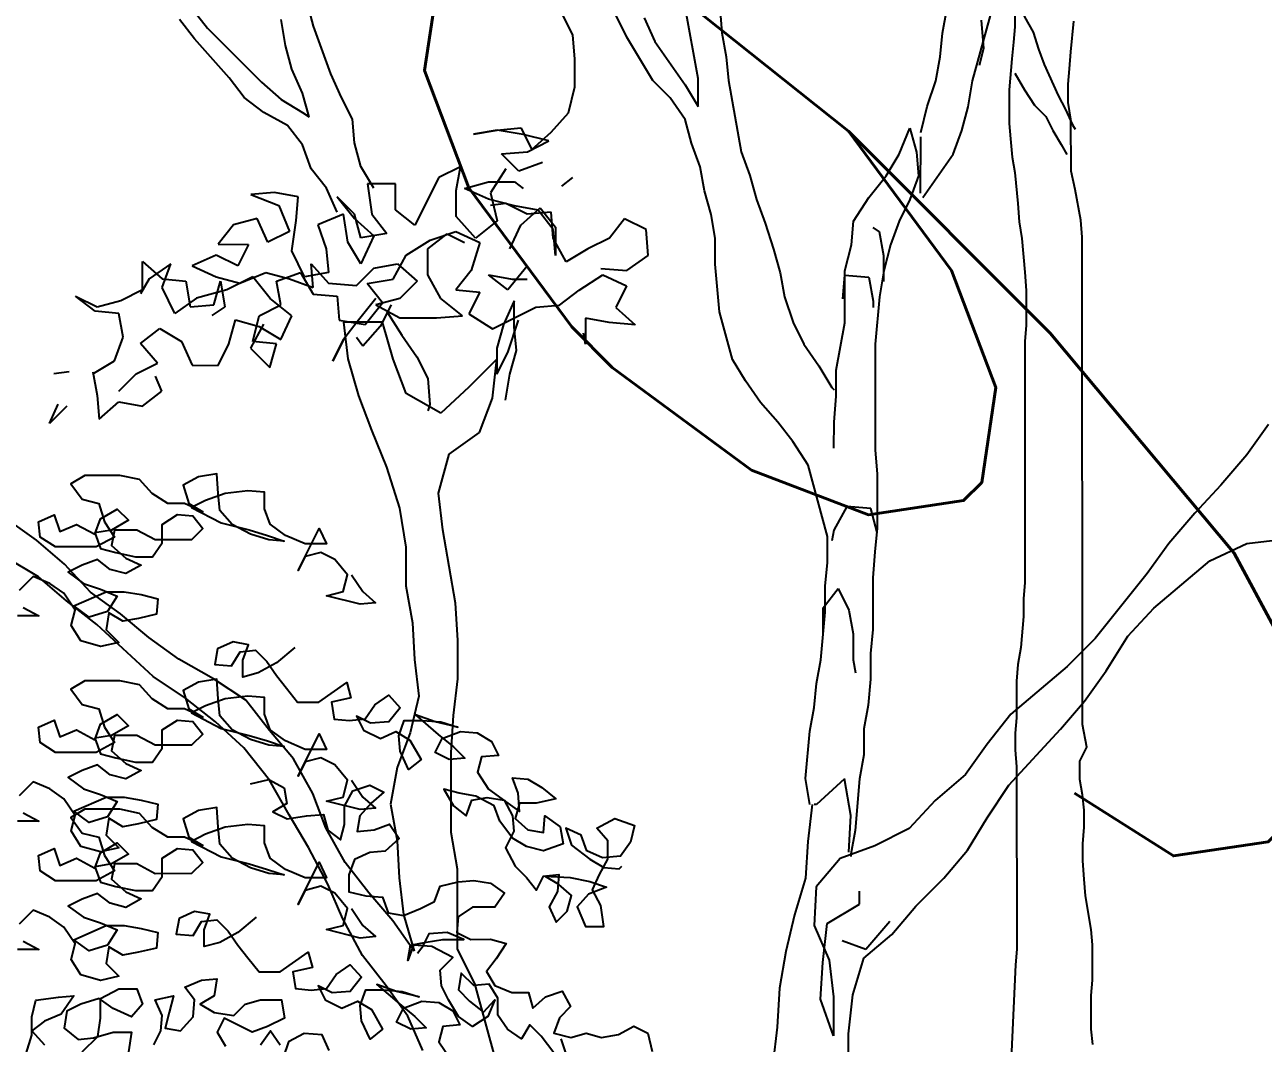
# Model space of a CAD drawing. Header units: millimetres. Extents: x 684983 to 685377, y 990360 to 990509.
# Drawn here: x 685068.897 to 685069.724, y 990429.12 to 990429.8 of the extents above; entities that cross this region are included whole.
import ezdxf

# ---------------------------------------------------------------- set-up
doc = ezdxf.new("R2010")
doc.units = ezdxf.units.MM
doc.layers.add('GRID LEVELS', color=7, linetype='Continuous', lineweight=13)
doc.layers.add('MAHAGONY', color=7, linetype='Continuous')
doc.layers.add('TEAK', color=7, linetype='Continuous')
doc.styles.get("Standard").update_dxf_attribs({"font": 'RomanS'})

# ---------------------------------------------------------------- blocks, each defined once
blk = doc.blocks.new('TREE30')
at = {"color": 105, "flags": 128}
for points in [[(0.18953, 3.04496), (0.19755, 3.03296), (0.20656, 3.02496), (0.19555, 3.02395), (0.17153, 3.02993), (0.18353, 3.03294), (0.18653, 3.04496), (0.17751, 3.05596), (0.16749, 3.06095), (0.15649, 3.05794), (0.15149, 3.04793), (0.16648, 3.07797), (0.17149, 3.06696), (0.15648, 3.06695), (0.14246, 3.07294), (0.13145, 3.08094), (0.12743, 3.09194), (0.12742, 3.10395), (0.11541, 3.10494), (0.0994, 3.10293), (0.08539, 3.09791), (0.07539, 3.0929), (0.09642, 3.08191), (0.11644, 3.07692), (0.12945, 3.07293), (0.14147, 3.06894), (0.13045, 3.06993), (0.11744, 3.07392), (0.10442, 3.08091), (0.09541, 3.09091), (0.09439, 3.10292), (0.09338, 3.11693), (0.08037, 3.11492), (0.06937, 3.1089), (0.07338, 3.0959), (0.0834, 3.0899), (0.07038, 3.09589), (0.05837, 3.09588), (0.04735, 3.10288), (0.03834, 3.11288), (0.02432, 3.11587), (-0.0007, 3.11585), (-0.0107, 3.10983), (-0.00268, 3.09883), (0.00933, 3.09584), (0.01334, 3.08283), (0.02036, 3.07183), (0.00736, 3.06481), (-0.02167, 3.06478), (-0.03269, 3.07178), (-0.0337, 3.08279), (-0.02269, 3.0878), (-0.01868, 3.07579), (-0.00667, 3.08081), (0.00635, 3.07382), (0.01034, 3.08483), (0.02234, 3.09185), (0.03036, 3.08385), (0.01835, 3.07683), (0.00635, 3.07482), (0.01036, 3.06381), (0.02137, 3.06082), (0.03539, 3.05783), (0.0474, 3.05784), (0.05439, 3.06785), (0.05438, 3.08087), (0.06538, 3.08788), (0.07639, 3.08689), (0.08341, 3.07789), (0.07541, 3.06988), (0.04939, 3.06985), (0.03637, 3.07685), (0.02036, 3.07683), (0.01836, 3.06582), (0.02838, 3.05682), (0.03939, 3.05183), (0.02839, 3.04581), (0.01738, 3.0488), (0.00836, 3.0558), (-0.00264, 3.05179), (-0.01265, 3.04678), (-0.00163, 3.03878), (0.01039, 3.03479), (0.0224, 3.02979), (0.0154, 3.01878), (0.0024, 3.01476), (-0.00862, 3.02276), (0.01439, 3.03279), (0.0274, 3.0328), (0.03941, 3.03081), (0.05143, 3.02782), (0.05044, 3.01681), (0.03743, 3.01379), (0.02642, 3.01178), (0.01641, 3.01778), (0.01442, 3.00577), (0.02343, 2.99677), (0.01042, 2.99375), (-0.00359, 2.99774), (-0.01061, 3.00875), (-0.00762, 3.01976), (-0.01563, 3.03176), (-0.02565, 3.03876), (-0.03766, 3.04375), (-0.04766, 3.03373)], [(-0.04465, 3.02173), (-0.03363, 3.01573), (-0.04865, 3.01572)]]:
    blk.add_lwpolyline(points, dxfattribs=at)
at = {"color": 3, "flags": 128}
for points in [[(0.14899, 2.99311), (0.13599, 2.98209), (0.12298, 2.97507), (0.11198, 2.97206), (0.11197, 2.98407), (0.11596, 2.99508), (0.10495, 2.99708), (0.09394, 2.99206), (0.09195, 2.98105), (0.10396, 2.98006), (0.10996, 2.99007), (0.12097, 2.99109), (0.12898, 2.98309), (0.136, 2.97308), (0.14301, 2.96408), (0.15103, 2.95408), (0.16604, 2.9541), (0.18604, 2.96813), (0.18906, 2.95712), (0.17505, 2.9541), (0.17706, 2.9421), (0.18807, 2.9411), (0.19908, 2.94212), (0.20607, 2.95213), (0.21608, 2.95915), (0.22409, 2.95015), (0.21609, 2.94013), (0.20308, 2.93912), (0.19307, 2.94411), (0.19808, 2.93411), (0.2101, 2.92811), (0.2211, 2.93313), (0.23112, 2.92713), (0.23914, 2.91313), (0.23014, 2.90611), (0.22412, 2.91912), (0.22311, 2.93013), (0.2271, 2.94114), (0.24011, 2.94115), (0.25313, 2.94016), (0.26514, 2.93617), (0.24912, 2.94016), (0.23511, 2.94515), (0.25113, 2.93115), (0.26215, 2.92216), (0.27016, 2.91416), (0.25915, 2.91315), (0.24914, 2.91814), (0.25414, 2.92815), (0.26714, 2.93317), (0.27915, 2.93218), (0.28917, 2.92618), (0.29418, 2.91618), (0.28217, 2.91517), (0.27918, 2.90416), (0.2872, 2.89215), (0.29922, 2.88316), (0.30923, 2.87616), (0.30822, 2.88917), (0.3042, 2.90018), (0.31522, 2.89919), (0.32523, 2.89319), (0.33525, 2.88519), (0.32124, 2.88218), (0.30923, 2.88217), (0.30623, 2.87115), (0.31525, 2.86315), (0.32626, 2.86116), (0.32725, 2.87317), (0.33827, 2.86518), (0.34028, 2.85317), (0.32627, 2.84815), (0.31426, 2.85114), (0.30424, 2.85714), (0.29523, 2.86914), (0.29121, 2.88015), (0.27819, 2.88714), (0.26618, 2.88913), (0.25517, 2.89212), (0.26219, 2.88012), (0.2712, 2.87312), (0.2752, 2.88414), (0.2862, 2.88615), (0.29821, 2.88416), (0.30423, 2.87315), (0.30524, 2.86214), (0.29925, 2.85013), (0.30626, 2.83712), (0.31428, 2.82913), (0.32129, 2.82012), (0.32629, 2.83014), (0.3373, 2.83115), (0.33631, 2.81914), (0.33031, 2.80812), (0.33533, 2.79712), (0.34333, 2.80513), (0.34632, 2.81614), (0.3373, 2.82414), (0.32729, 2.83014), (0.3453, 2.82915), (0.35932, 2.82616), (0.37133, 2.82217), (0.35833, 2.81716), (0.35033, 2.80814), (0.35635, 2.79413), (0.36936, 2.79415), (0.36734, 2.80916), (0.36133, 2.82016), (0.36632, 2.83117), (0.37232, 2.84219), (0.3723, 2.8552), (0.36429, 2.8642), (0.37729, 2.87122), (0.39131, 2.86623), (0.38832, 2.85421), (0.38132, 2.8442), (0.36831, 2.84319), (0.3573, 2.84818), (0.35328, 2.85919), (0.34227, 2.86418), (0.34628, 2.85217), (0.3593, 2.84218), (0.36932, 2.83618), (0.38033, 2.83519), (0.38233, 2.83719)], [(0.18953, 2.89847), (0.19755, 2.88646), (0.20656, 2.87847), (0.19555, 2.87746), (0.17153, 2.88344), (0.18353, 2.88645), (0.18653, 2.89846), (0.17751, 2.90947), (0.16749, 2.91446), (0.15649, 2.91145), (0.15149, 2.90144), (0.16648, 2.93147), (0.17149, 2.92047), (0.15648, 2.92046), (0.14246, 2.92645), (0.13145, 2.93444), (0.12743, 2.94545), (0.12742, 2.95746), (0.11541, 2.95845), (0.0994, 2.95643), (0.08539, 2.95142), (0.07539, 2.9464), (0.09642, 2.93541), (0.11644, 2.93043), (0.12945, 2.92644), (0.14147, 2.92244), (0.13045, 2.92343), (0.11744, 2.92743), (0.10442, 2.93442), (0.09541, 2.94442), (0.09439, 2.95643), (0.09338, 2.97044), (0.08037, 2.96843), (0.06937, 2.96241), (0.07338, 2.9494), (0.0834, 2.94341), (0.07038, 2.9494), (0.05837, 2.94939), (0.04735, 2.95639), (0.03834, 2.96639), (0.02432, 2.96938), (-0.0007, 2.96935), (-0.0107, 2.96334), (-0.00268, 2.95234), (0.00933, 2.94935), (0.01334, 2.93634), (0.02036, 2.92534), (0.00736, 2.91832), (-0.02167, 2.91829), (-0.03269, 2.92529), (-0.0337, 2.9363), (-0.02269, 2.94131), (-0.01868, 2.9293), (-0.00667, 2.93432), (0.00635, 2.92732), (0.01034, 2.93834), (0.02234, 2.94535), (0.03036, 2.93735), (0.01835, 2.93034), (0.00635, 2.92833), (0.01036, 2.91732), (0.02137, 2.91433), (0.03539, 2.91134), (0.0474, 2.91135), (0.05439, 2.92136), (0.05438, 2.93437), (0.06538, 2.94139), (0.07639, 2.9404), (0.08341, 2.9314), (0.07541, 2.92338), (0.04939, 2.92336), (0.03637, 2.93035), (0.02036, 2.93034), (0.01836, 2.91933), (0.02838, 2.91033), (0.03939, 2.90534), (0.02839, 2.89932), (0.01738, 2.90231), (0.00836, 2.90931), (-0.00264, 2.9053), (-0.01265, 2.90028), (-0.00163, 2.89229), (0.01039, 2.8883), (0.0224, 2.8833), (0.0154, 2.87229), (0.0024, 2.86827), (-0.00862, 2.87627), (0.01439, 2.8863), (0.0274, 2.88631), (0.03941, 2.88432), (0.05143, 2.88133), (0.05044, 2.87032), (0.03743, 2.8673), (0.02642, 2.86529), (0.01641, 2.87129), (0.01442, 2.85927), (0.02343, 2.85027), (0.01042, 2.84726), (-0.00359, 2.85125), (-0.01061, 2.86225), (-0.00762, 2.87327), (-0.01563, 2.88527), (-0.02565, 2.89227), (-0.03766, 2.89726), (-0.04766, 2.88724)], [(-0.04465, 2.87523), (-0.03363, 2.86924), (-0.04865, 2.86922)], [(0.11739, 2.89592), (0.13039, 2.89893), (0.14141, 2.89294), (0.14342, 2.88193), (0.13342, 2.87592), (0.14343, 2.87092), (0.15744, 2.87294), (0.16945, 2.87395), (0.17246, 2.86294), (0.18148, 2.85594), (0.18447, 2.86696), (0.18446, 2.87997), (0.19045, 2.89098), (0.20246, 2.895), (0.21247, 2.89), (0.20347, 2.88199), (0.19547, 2.87297), (0.19348, 2.86196), (0.20549, 2.86297), (0.2165, 2.86699), (0.22351, 2.85698), (0.21351, 2.84797), (0.2025, 2.84696), (0.1915, 2.84194), (0.1875, 2.83093), (0.18752, 2.81892), (0.19953, 2.81593), (0.21154, 2.81494), (0.21555, 2.80393), (0.22656, 2.80194), (0.23857, 2.80696), (0.24857, 2.81197), (0.25257, 2.82298), (0.26557, 2.826), (0.27658, 2.82701), (0.2886, 2.82502), (0.29861, 2.81802), (0.29161, 2.808), (0.2756, 2.80799), (0.2656, 2.80097), (0.26461, 2.78996), (0.27462, 2.78497), (0.28863, 2.78498), (0.29964, 2.78199), (0.29265, 2.77097), (0.28565, 2.76196), (0.29166, 2.75196), (0.30368, 2.74696), (0.31569, 2.74697), (0.3187, 2.73597), (0.3277, 2.74398), (0.33971, 2.748), (0.34572, 2.73699), (0.33772, 2.72898), (0.33373, 2.71797), (0.34574, 2.71498), (0.35675, 2.71799), (0.36776, 2.715), (0.37977, 2.71701), (0.39078, 2.72302), (0.40079, 2.71803), (0.4038, 2.70502)], [(0.17361, 2.70581), (0.16859, 2.71681), (0.15558, 2.7178), (0.14458, 2.71179), (0.14058, 2.70078)], [(-0.04257, 2.70361), (-0.03858, 2.71663), (-0.03859, 2.72964), (-0.0356, 2.74165), (-0.01959, 2.74367), (-0.00858, 2.74468), (-0.01758, 2.73166), (-0.02958, 2.72664), (-0.03859, 2.71963), (-0.02957, 2.70963)], [(-0.00254, 2.70465), (0.00846, 2.71567), (0.01045, 2.72868), (0.01043, 2.74269), (0.02344, 2.74971), (0.03645, 2.74972), (0.04046, 2.73872), (0.03247, 2.7297), (0.01945, 2.73569), (0.00943, 2.74269), (-0.00357, 2.73868), (-0.01358, 2.73366), (-0.01557, 2.72165), (-0.00555, 2.71365), (0.00546, 2.71466), (0.01946, 2.71868), (0.03248, 2.71869), (0.03049, 2.70468)], [(0.0485, 2.7097), (0.05349, 2.71971), (0.05448, 2.73072), (0.04947, 2.74173), (0.06248, 2.74474), (0.05949, 2.73273), (0.05649, 2.72172), (0.0675, 2.71972), (0.0765, 2.72974), (0.07749, 2.74175), (0.07048, 2.75075), (0.08248, 2.75577), (0.09349, 2.75678), (0.0915, 2.74477), (0.0815, 2.73875), (0.09151, 2.73276), (0.10553, 2.73077), (0.11353, 2.73878), (0.12453, 2.7418), (0.13954, 2.74181), (0.14156, 2.7288), (0.12955, 2.72278), (0.11855, 2.71877), (0.09852, 2.72876), (0.09353, 2.71875), (0.09954, 2.70874)], [(0.12456, 2.70977), (0.13156, 2.71978), (0.13857, 2.70978)], [(0.18953, 2.80691), (0.19755, 2.79491), (0.20656, 2.78691), (0.19555, 2.7859), (0.17153, 2.79188), (0.18353, 2.79489), (0.18653, 2.80691), (0.17751, 2.81791), (0.16749, 2.8229), (0.15649, 2.81989), (0.15149, 2.80988), (0.16648, 2.83992), (0.17149, 2.82891), (0.15648, 2.8289), (0.14246, 2.83489), (0.13145, 2.84289), (0.12743, 2.85389), (0.12742, 2.8659), (0.11541, 2.86689), (0.0994, 2.86488), (0.08539, 2.85986), (0.07539, 2.85485), (0.09642, 2.84386), (0.11644, 2.83887), (0.12945, 2.83488), (0.14147, 2.83089), (0.13045, 2.83188), (0.11744, 2.83587), (0.10442, 2.84286), (0.09541, 2.85286), (0.09439, 2.86487), (0.09338, 2.87888), (0.08037, 2.87687), (0.06937, 2.87085), (0.07338, 2.85785), (0.0834, 2.85185), (0.07038, 2.85784), (0.05837, 2.85783), (0.04735, 2.86483), (0.03834, 2.87483), (0.02432, 2.87782), (-0.0007, 2.8778), (-0.0107, 2.87178), (-0.00268, 2.86078), (0.00933, 2.85779), (0.01334, 2.84478), (0.02036, 2.83378), (0.00736, 2.82676), (-0.02167, 2.82673), (-0.03269, 2.83373), (-0.0337, 2.84474), (-0.02269, 2.84975), (-0.01868, 2.83775), (-0.00667, 2.84276), (0.00635, 2.83577), (0.01034, 2.84678), (0.02234, 2.8538), (0.03036, 2.8458), (0.01835, 2.83878), (0.00635, 2.83677), (0.01036, 2.82576), (0.02137, 2.82277), (0.03539, 2.81978), (0.0474, 2.81979), (0.05439, 2.82981), (0.05438, 2.84282), (0.06538, 2.84983), (0.07639, 2.84884), (0.08341, 2.83984), (0.07541, 2.83183), (0.04939, 2.8318), (0.03637, 2.8388), (0.02036, 2.83878), (0.01836, 2.82777), (0.02838, 2.81877), (0.03939, 2.81378), (0.02839, 2.80776), (0.01738, 2.81076), (0.00836, 2.81775), (-0.00264, 2.81374), (-0.01265, 2.80873), (-0.00163, 2.80073), (0.01039, 2.79674), (0.0224, 2.79174), (0.0154, 2.78073), (0.0024, 2.77671), (-0.00862, 2.78471), (0.01439, 2.79474), (0.0274, 2.79475), (0.03941, 2.79276), (0.05143, 2.78977), (0.05044, 2.77876), (0.03743, 2.77574), (0.02642, 2.77373), (0.01641, 2.77973), (0.01442, 2.76772), (0.02343, 2.75872), (0.01042, 2.7557), (-0.00359, 2.75969), (-0.01061, 2.7707), (-0.00762, 2.78171), (-0.01563, 2.79371), (-0.02565, 2.80071), (-0.03766, 2.8057), (-0.04766, 2.79568)], [(-0.04465, 2.78368), (-0.03363, 2.77768), (-0.04865, 2.77767)], [(0.12148, 2.80084), (0.10847, 2.78982), (0.09547, 2.7828), (0.08446, 2.77979), (0.08445, 2.7918), (0.08845, 2.80281), (0.07743, 2.80481), (0.06643, 2.79979), (0.06444, 2.78878), (0.07645, 2.78779), (0.08245, 2.7978), (0.09345, 2.79882), (0.10147, 2.79082), (0.10848, 2.78081), (0.1155, 2.77181), (0.12351, 2.76181), (0.13853, 2.76183), (0.15853, 2.77586), (0.16154, 2.76485), (0.14753, 2.76183), (0.14955, 2.74983), (0.16056, 2.74883), (0.17156, 2.74985), (0.17856, 2.75986), (0.18856, 2.76688), (0.19658, 2.75788), (0.18858, 2.74786), (0.17557, 2.74685), (0.16556, 2.75184), (0.17057, 2.74184), (0.18259, 2.73584), (0.19359, 2.74086), (0.20361, 2.73486), (0.21163, 2.72086), (0.20262, 2.71384), (0.19661, 2.72685), (0.1956, 2.73786), (0.19959, 2.74887), (0.2126, 2.74888), (0.22561, 2.74789), (0.23763, 2.7439), (0.22161, 2.74789), (0.20759, 2.75288), (0.22362, 2.73888), (0.23464, 2.72989), (0.24265, 2.72189), (0.23164, 2.72088), (0.22163, 2.72587), (0.22662, 2.73588), (0.23963, 2.7409), (0.25164, 2.73991), (0.26166, 2.73391), (0.26667, 2.72391), (0.25466, 2.7229), (0.25167, 2.71189), (0.25969, 2.69988)], [(0.33874, 2.71397), (0.34275, 2.70196)], [(0.33374, 2.70395), (0.32473, 2.71596), (0.31671, 2.72396), (0.31072, 2.71394), (0.3007, 2.72094), (0.29369, 2.73094), (0.29367, 2.74295), (0.28766, 2.75295), (0.27665, 2.75194), (0.26764, 2.76094), (0.26565, 2.74893), (0.27366, 2.74093), (0.28368, 2.73293), (0.29167, 2.74195), (0.28668, 2.72993), (0.27568, 2.72292), (0.26566, 2.72991), (0.25865, 2.74192), (0.25363, 2.75192), (0.25262, 2.76293), (0.26162, 2.77195), (0.2466, 2.77994), (0.23359, 2.78093), (0.2296, 2.76992), (0.23159, 2.78093), (0.24259, 2.78294), (0.2546, 2.78495), (0.26962, 2.78497), (0.2576, 2.78996), (0.24459, 2.78895), (0.2396, 2.77893), (0.2366, 2.77493)]]:
    blk.add_lwpolyline(points, dxfattribs=at)
at = {"color": 15, "flags": 128}
for points in [[(0.03074, 0.08909), (0.02973, 0.1001), (0.02971, 0.12412), (0.0307, 0.13513), (0.03068, 0.16015), (0.02967, 0.17116), (0.02564, 0.19518), (0.02463, 0.20719), (0.02362, 0.2202), (0.02361, 0.23221), (0.0246, 0.24422), (0.02459, 0.25623), (0.02358, 0.26724), (0.02156, 0.27824), (0.02155, 0.29126), (0.02655, 0.30127), (0.02353, 0.31728), (0.02335, 0.66494), (0.02233, 0.67695), (0.01831, 0.69897), (0.0153, 0.71197), (0.01526, 0.74901), (0.01325, 0.76101), (0.01324, 0.77402), (0.01423, 0.78504), (0.01522, 0.79705), (0.0172, 0.81907)], [(-0.02484, 0.82804), (-0.02483, 0.81502), (-0.02582, 0.80401), (-0.02681, 0.792), (-0.02879, 0.76998), (-0.02877, 0.74596), (-0.02776, 0.73495), (-0.02675, 0.72194), (-0.02474, 0.71094), (-0.02272, 0.68892), (-0.0217, 0.67591), (-0.01969, 0.6639), (-0.01767, 0.63988), (-0.01665, 0.62687), (-0.01663, 0.60185), (-0.01762, 0.59084), (-0.0176, 0.41833), (-0.01859, 0.40732), (-0.01858, 0.39431), (-0.02056, 0.37229), (-0.02255, 0.36027), (-0.02354, 0.34826), (-0.02351, 0.32224), (-0.02451, 0.31123), (-0.02449, 0.29922), (-0.02348, 0.28721), (-0.02336, 0.1571), (-0.02435, 0.14609), (-0.03128, -0.00356)], [(-0.02386, 0.84505), (-0.02285, 0.83304), (-0.01783, 0.82204), (-0.01182, 0.81103), (-0.0078, 0.79903), (-0.00379, 0.78802), (0.00624, 0.76601), (0.01125, 0.75601), (0.01627, 0.745), (0.01827, 0.742)], [(-0.0248, 0.782), (-0.01779, 0.76999), (-0.01077, 0.75899), (-0.00275, 0.75099), (0.00226, 0.74099), (0.00827, 0.73098), (0.01228, 0.72398)]]:
    blk.add_lwpolyline(points, dxfattribs=at)
blk = doc.blocks.new('A$C25655A80')
at = {"color": 62}
for p, q in [((-0.2814, 1.33647), (-0.27372, 1.32685)), ((-0.22661, 1.32777), (-0.22949, 1.33834)), ((-0.11126, 1.32381), (-0.11606, 1.33343)), ((-0.05552, 1.30454), (-0.06126, 1.33627)), ((-0.04588, 1.33625), (-0.04493, 1.32472)), ((0.05312, 1.32463), (0.05506, 1.3352)), ((0.06656, 1.30346), (0.07524, 1.33518)), ((-0.27949, 1.32205), (-0.28621, 1.3307)), ((-0.23912, 1.31913), (-0.24103, 1.33066)), ((-0.21894, 1.30661), (-0.22661, 1.32777)), ((-0.08723, 1.32283), (-0.09203, 1.33245)), ((-0.07953, 1.33148), (-0.07473, 1.3209)), ((0.07043, 1.33038), (0.07138, 1.31788)), ((-0.27372, 1.32685), (-0.24971, 1.30279)), ((-0.11031, 1.31324), (-0.11126, 1.32381)), ((-0.07571, 1.30359), (-0.08723, 1.32283)), ((-0.04493, 1.32472), (-0.04302, 1.31414)), ((0.05215, 1.31405), (0.05312, 1.32463)), ((-0.26413, 1.30473), (-0.27949, 1.32205)), ((-0.23624, 1.30855), (-0.23912, 1.31913)), ((-0.07473, 1.3209), (-0.06129, 1.30166)), ((0.07138, 1.31788), (0.06945, 1.31019)), ((-0.11032, 1.30074), (-0.11031, 1.31324)), ((-0.04302, 1.31414), (-0.04207, 1.30356)), ((0.05022, 1.30348), (0.05215, 1.31405)), ((-0.23145, 1.29797), (-0.23624, 1.30855)), ((-0.21415, 1.29603), (-0.21894, 1.30661)), ((-0.2574, 1.29607), (-0.26413, 1.30473)), ((-0.24971, 1.30279), (-0.24106, 1.29509)), ((-0.11321, 1.28921), (-0.11032, 1.30074)), ((-0.06803, 1.2959), (-0.07571, 1.30359)), ((-0.06129, 1.30166), (-0.05553, 1.29204)), ((-0.05553, 1.29204), (-0.05552, 1.30454)), ((-0.04207, 1.30356), (-0.03633, 1.27184)), ((0.04636, 1.29195), (0.05022, 1.30348)), ((0.06463, 1.29193), (0.06656, 1.30346)), ((-0.24876, 1.28933), (-0.2574, 1.29607)), ((-0.24106, 1.29509), (-0.23145, 1.28932)), ((-0.22857, 1.28739), (-0.23145, 1.29797)), ((-0.20935, 1.28641), (-0.21415, 1.29603)), ((-0.06131, 1.28628), (-0.06803, 1.2959)), ((-0.23819, 1.28356), (-0.24876, 1.28933)), ((-0.23145, 1.28932), (-0.22857, 1.28739)), ((-0.12091, 1.28056), (-0.11321, 1.28921)), ((0.04347, 1.28041), (0.04636, 1.29195)), ((0.06173, 1.28136), (0.06463, 1.29193)), ((-0.2084, 1.27584), (-0.20935, 1.28641)), ((-0.05843, 1.2757), (-0.06131, 1.28628)), ((-0.23147, 1.2749), (-0.23819, 1.28356)), ((-0.15552, 1.27964), (-0.14494, 1.28155)), ((-0.14494, 1.28155), (-0.15552, 1.27964)), ((-0.14494, 1.28155), (-0.13437, 1.2825)), ((-0.13341, 1.27962), (-0.14494, 1.28155)), ((-0.13437, 1.2825), (-0.12957, 1.27288)), ((-0.12188, 1.27672), (-0.13341, 1.27962)), ((-0.12957, 1.27288), (-0.12091, 1.28056)), ((0.04344, 1.2535), (0.04347, 1.27849)), ((0.05788, 1.27079), (0.06173, 1.28136)), ((-0.22763, 1.26432), (-0.23147, 1.2749)), ((-0.20552, 1.26526), (-0.2084, 1.27584)), ((-0.1315, 1.27192), (-0.12188, 1.27672)), ((-0.0546, 1.26512), (-0.05843, 1.2757)), ((-0.14303, 1.27097), (-0.1315, 1.27192)), ((-0.13535, 1.26327), (-0.14303, 1.27097)), ((-0.12477, 1.26711), (-0.13535, 1.26327)), ((-0.03633, 1.27184), (-0.03249, 1.26126)), ((0.0444, 1.25157), (0.05788, 1.27079)), ((-0.22091, 1.25566), (-0.22763, 1.26432)), ((-0.19976, 1.25564), (-0.20552, 1.26526)), ((-0.1613, 1.26522), (-0.17092, 1.26042)), ((-0.16323, 1.25465), (-0.1613, 1.26522)), ((-0.14112, 1.26424), (-0.14785, 1.25367)), ((-0.05268, 1.25455), (-0.0546, 1.26512)), ((-0.20264, 1.25757), (-0.20073, 1.24411)), ((-0.19015, 1.25756), (-0.20264, 1.25757)), ((-0.19016, 1.24602), (-0.19015, 1.25756)), ((-0.17092, 1.26042), (-0.18151, 1.23928)), ((-0.15939, 1.25561), (-0.14881, 1.25848)), ((-0.14881, 1.25848), (-0.13728, 1.25847)), ((-0.13728, 1.25847), (-0.13343, 1.25558)), ((-0.11613, 1.25653), (-0.11132, 1.26037)), ((-0.03249, 1.26126), (-0.02962, 1.25068)), ((-0.24398, 1.25376), (-0.25456, 1.25281)), ((-0.25456, 1.25281), (-0.24207, 1.24799)), ((-0.23341, 1.25183), (-0.24398, 1.25376)), ((-0.23438, 1.24126), (-0.23341, 1.25183)), ((-0.21611, 1.24508), (-0.22091, 1.25566)), ((-0.21611, 1.25181), (-0.20843, 1.24219)), ((-0.20843, 1.24412), (-0.21611, 1.25181)), ((-0.16324, 1.24311), (-0.16323, 1.25465)), ((-0.14882, 1.25079), (-0.15939, 1.25561)), ((-0.13729, 1.2479), (-0.14882, 1.25079)), ((-0.14785, 1.25367), (-0.14498, 1.24117)), ((-0.04981, 1.24397), (-0.05268, 1.25455)), ((-0.02962, 1.25068), (-0.02578, 1.2401)), ((-0.24207, 1.24799), (-0.23727, 1.23645)), ((-0.18151, 1.23928), (-0.19016, 1.24602)), ((-0.14113, 1.24886), (-0.14786, 1.24791)), ((-0.13152, 1.24405), (-0.14113, 1.24886)), ((-0.12671, 1.24596), (-0.13729, 1.2479)), ((-0.13441, 1.23924), (-0.12575, 1.24692)), ((-0.11999, 1.23731), (-0.12671, 1.24596)), ((-0.12575, 1.24692), (-0.11903, 1.23827)), ((-0.25169, 1.24223), (-0.26226, 1.23936)), ((-0.24689, 1.23165), (-0.25169, 1.24223)), ((-0.23632, 1.2278), (-0.23438, 1.24126)), ((-0.21323, 1.24412), (-0.22477, 1.23932)), ((-0.21132, 1.23162), (-0.21323, 1.24412)), ((-0.20555, 1.23354), (-0.20843, 1.24412)), ((-0.20843, 1.24219), (-0.19978, 1.23449)), ((-0.20073, 1.24411), (-0.19401, 1.23545)), ((-0.1546, 1.23349), (-0.16324, 1.24311)), ((-0.14498, 1.24117), (-0.1546, 1.23349)), ((-0.12095, 1.245), (-0.13152, 1.24405)), ((-0.12, 1.23346), (-0.12095, 1.245)), ((-0.08826, 1.24208), (-0.095, 1.23344)), ((-0.07866, 1.23727), (-0.08826, 1.24208)), ((-0.0479, 1.23339), (-0.04981, 1.24397)), ((-0.02578, 1.2401), (-0.02195, 1.22856)), ((-0.26226, 1.23936), (-0.269, 1.23071)), ((-0.23727, 1.23645), (-0.24689, 1.23165)), ((-0.22477, 1.23932), (-0.22094, 1.22875)), ((-0.19978, 1.23449), (-0.20556, 1.222)), ((-0.19401, 1.23545), (-0.20555, 1.23354)), ((-0.17575, 1.2287), (-0.1671, 1.23543)), ((-0.17479, 1.23255), (-0.16325, 1.23638)), ((-0.1671, 1.23543), (-0.15941, 1.23157)), ((-0.16325, 1.23638), (-0.15268, 1.23157)), ((-0.13923, 1.22867), (-0.13441, 1.23924)), ((-0.11904, 1.22577), (-0.11999, 1.23731)), ((-0.11903, 1.23827), (-0.11904, 1.22577)), ((-0.0777, 1.22573), (-0.07866, 1.23727)), ((0.02516, 1.23621), (0.02228, 1.23814)), ((0.02708, 1.22564), (0.02516, 1.23621)), ((-0.269, 1.23071), (-0.25554, 1.2307)), ((-0.25554, 1.2307), (-0.26036, 1.22109)), ((-0.22094, 1.22875), (-0.21998, 1.21817)), ((-0.20556, 1.222), (-0.21132, 1.23162)), ((-0.18537, 1.22583), (-0.17479, 1.23255)), ((-0.17577, 1.21717), (-0.17575, 1.2287)), ((-0.15268, 1.23157), (-0.15654, 1.21907)), ((-0.11424, 1.22288), (-0.12, 1.23346)), ((-0.10462, 1.22864), (-0.11424, 1.22288)), ((-0.095, 1.23344), (-0.10462, 1.22864)), ((-0.04791, 1.22186), (-0.0479, 1.23339)), ((-0.02195, 1.22856), (-0.01907, 1.21799)), ((-0.30266, 1.21056), (-0.30265, 1.22305)), ((-0.30265, 1.22305), (-0.29401, 1.21535)), ((-0.26997, 1.22591), (-0.28054, 1.22111)), ((-0.26036, 1.22109), (-0.26997, 1.22591)), ((-0.23056, 1.21626), (-0.23632, 1.2278)), ((-0.19115, 1.21526), (-0.18537, 1.22583)), ((-0.08732, 1.21901), (-0.0777, 1.22573)), ((0.02707, 1.2141), (0.02708, 1.22564)), ((-0.29016, 1.22208), (-0.29978, 1.21536)), ((-0.29401, 1.21151), (-0.29016, 1.22208)), ((-0.28054, 1.22111), (-0.26997, 1.21629)), ((-0.2594, 1.2134), (-0.24786, 1.2182)), ((-0.24786, 1.2182), (-0.23729, 1.2153)), ((-0.24306, 1.21435), (-0.23248, 1.21818)), ((-0.23248, 1.21818), (-0.22672, 1.20856)), ((-0.21998, 1.21817), (-0.23056, 1.21626)), ((-0.22767, 1.22202), (-0.21999, 1.21336)), ((-0.22672, 1.21145), (-0.22767, 1.22202)), ((-0.20749, 1.21239), (-0.1998, 1.22008)), ((-0.1998, 1.22008), (-0.18922, 1.22199)), ((-0.18922, 1.22199), (-0.18057, 1.21429)), ((-0.15654, 1.21907), (-0.16327, 1.21043)), ((-0.13154, 1.22097), (-0.1402, 1.21041)), ((-0.09886, 1.21998), (-0.08732, 1.21901)), ((-0.046, 1.20071), (-0.04791, 1.22186)), ((-0.01907, 1.21799), (-0.01716, 1.20741)), ((-0.29978, 1.21536), (-0.30363, 1.20863)), ((-0.29401, 1.21535), (-0.28343, 1.21438)), ((-0.28343, 1.21438), (-0.28152, 1.20285)), ((-0.27095, 1.2038), (-0.26805, 1.21437)), ((-0.26997, 1.21629), (-0.2594, 1.2134)), ((-0.26805, 1.21437), (-0.26614, 1.20283)), ((-0.25363, 1.21628), (-0.26517, 1.21052)), ((-0.24595, 1.20666), (-0.25363, 1.21628)), ((-0.24115, 1.20377), (-0.24306, 1.21435)), ((-0.23729, 1.2153), (-0.22672, 1.21145)), ((-0.21999, 1.21336), (-0.20749, 1.21239)), ((-0.20269, 1.21335), (-0.19115, 1.21526)), ((-0.19596, 1.20469), (-0.20269, 1.21335)), ((-0.18057, 1.21429), (-0.18827, 1.20661)), ((-0.17001, 1.20659), (-0.17577, 1.21717)), ((-0.14885, 1.21714), (-0.13828, 1.21521)), ((-0.1402, 1.21041), (-0.14885, 1.21714)), ((-0.13828, 1.21521), (-0.13155, 1.21521)), ((-0.10848, 1.21038), (-0.0979, 1.2171)), ((-0.0979, 1.2171), (-0.08733, 1.21228)), ((-0.08733, 1.21228), (-0.09215, 1.20267)), ((0.00879, 1.20643), (0.00977, 1.217)), ((0.00977, 1.217), (0.02034, 1.21603)), ((0.02034, 1.21603), (0.02225, 1.20545)), ((-0.33247, 1.2077), (-0.32286, 1.20288)), ((-0.32382, 1.20096), (-0.33247, 1.2077)), ((-0.31228, 1.20576), (-0.30266, 1.21056)), ((-0.28825, 1.19997), (-0.29401, 1.21151)), ((-0.27863, 1.20669), (-0.28825, 1.19997)), ((-0.26517, 1.21052), (-0.27863, 1.20669)), ((-0.23634, 1.19896), (-0.24595, 1.20666)), ((-0.22672, 1.20856), (-0.21615, 1.20759)), ((-0.21615, 1.20759), (-0.2152, 1.19702)), ((-0.19885, 1.20662), (-0.20655, 1.19701)), ((-0.18827, 1.20661), (-0.19885, 1.20373)), ((-0.1604, 1.19889), (-0.17001, 1.20659)), ((-0.16327, 1.21043), (-0.1527, 1.20946)), ((-0.1527, 1.20946), (-0.15752, 1.19985)), ((-0.11714, 1.20366), (-0.10848, 1.21038)), ((-0.01716, 1.20741), (-0.01332, 1.19587)), ((-0.31325, 1.19999), (-0.32382, 1.20096)), ((-0.32286, 1.20288), (-0.31228, 1.20576)), ((-0.28152, 1.20285), (-0.27095, 1.2038)), ((-0.26614, 1.20283), (-0.27191, 1.19899)), ((-0.25076, 1.19897), (-0.24115, 1.20377)), ((-0.20366, 1.19508), (-0.19596, 1.20469)), ((-0.19885, 1.20373), (-0.18828, 1.19795)), ((-0.19212, 1.20373), (-0.19694, 1.19412)), ((-0.14695, 1.19311), (-0.12771, 1.20271)), ((-0.13732, 1.2056), (-0.14214, 1.19503)), ((-0.13733, 1.19406), (-0.13732, 1.2056)), ((-0.12771, 1.20271), (-0.11714, 1.20366)), ((-0.09215, 1.20267), (-0.0835, 1.19497)), ((0.02225, 1.20545), (0.02225, 1.20257)), ((-0.31133, 1.18942), (-0.31325, 1.19999)), ((-0.26423, 1.18649), (-0.26134, 1.19706)), ((-0.26134, 1.19706), (-0.25077, 1.19417)), ((-0.25366, 1.18744), (-0.25076, 1.19897)), ((-0.24116, 1.18839), (-0.23634, 1.19896)), ((-0.2152, 1.19702), (-0.20366, 1.19508)), ((-0.20655, 1.19701), (-0.21328, 1.18836)), ((-0.19405, 1.20084), (-0.18733, 1.19026)), ((-0.18828, 1.19795), (-0.17194, 1.19794)), ((-0.17194, 1.19794), (-0.1604, 1.19889)), ((-0.15752, 1.19985), (-0.14695, 1.19311)), ((-0.14023, 1.18253), (-0.13541, 1.19694)), ((-0.10561, 1.19788), (-0.10562, 1.18634)), ((-0.09504, 1.19595), (-0.10561, 1.19788)), ((-0.0835, 1.19497), (-0.09504, 1.19595)), ((-0.04026, 1.17955), (-0.046, 1.20071)), ((-0.01332, 1.19587), (-0.00853, 1.18625)), ((-0.30365, 1.18652), (-0.29499, 1.19325)), ((-0.29499, 1.19325), (-0.28538, 1.18747)), ((-0.24884, 1.19513), (-0.25462, 1.18456)), ((-0.25077, 1.19417), (-0.24116, 1.18839)), ((-0.19694, 1.19412), (-0.20463, 1.18547)), ((-0.18733, 1.19026), (-0.18061, 1.18064)), ((-0.14214, 1.19503), (-0.14503, 1.18446)), ((-0.13638, 1.18349), (-0.13733, 1.19406)), ((-0.10562, 1.18634), (-0.10658, 1.19115)), ((-0.31519, 1.17884), (-0.31133, 1.18942)), ((-0.29596, 1.17787), (-0.30365, 1.18652)), ((-0.28538, 1.18747), (-0.28058, 1.17689)), ((-0.26905, 1.17688), (-0.26423, 1.18649)), ((-0.25462, 1.18456), (-0.24598, 1.1759)), ((-0.24308, 1.18647), (-0.25366, 1.18744)), ((-0.24598, 1.1759), (-0.24308, 1.18647)), ((-0.2181, 1.17876), (-0.21328, 1.18836)), ((-0.21328, 1.18836), (-0.2181, 1.17876)), ((-0.20463, 1.18547), (-0.20751, 1.18932)), ((-0.14503, 1.18446), (-0.14504, 1.17292)), ((-0.00853, 1.18625), (-0.00181, 1.17664)), ((-0.18061, 1.18064), (-0.17581, 1.17103)), ((-0.14504, 1.17292), (-0.14023, 1.18253)), ((-0.13928, 1.17292), (-0.13638, 1.18349)), ((-0.0345, 1.16994), (-0.04026, 1.17955)), ((-0.33538, 1.17406), (-0.34211, 1.1731)), ((-0.32481, 1.17309), (-0.31519, 1.17884)), ((-0.32481, 1.17405), (-0.32289, 1.16347)), ((-0.30558, 1.17307), (-0.29596, 1.17787)), ((-0.28058, 1.17689), (-0.26905, 1.17688)), ((-0.00181, 1.17664), (0.00395, 1.16702)), ((-0.31328, 1.16538), (-0.30558, 1.17307)), ((-0.29405, 1.16537), (-0.29693, 1.1721)), ((-0.17581, 1.17103), (-0.17486, 1.15949)), ((-0.14121, 1.16138), (-0.13928, 1.17292)), ((-0.02778, 1.16032), (-0.0345, 1.16994)), ((-0.32289, 1.16347), (-0.32194, 1.1529)), ((-0.30271, 1.15865), (-0.29405, 1.16537)), ((0.00395, 1.16702), (0.00491, 1.16605)), ((-0.34405, 1.15099), (-0.3402, 1.15964)), ((-0.33636, 1.15868), (-0.34405, 1.15099)), ((-0.32194, 1.1529), (-0.31328, 1.16058)), ((-0.31328, 1.16058), (-0.30271, 1.15865)), ((-0.17486, 1.15949), (-0.17582, 1.15661)), ((-0.02009, 1.15166), (-0.02778, 1.16032)), ((-0.01337, 1.143), (-0.02009, 1.15166)), ((-0.00665, 1.13242), (-0.01337, 1.143)), ((0.00197, 1.10069), (-0.00665, 1.13242)), ((0.01063, 1.11414), (0.00486, 1.10357)), ((0.02121, 1.11317), (0.01063, 1.11414)), ((0.02408, 1.10259), (0.02121, 1.11317)), ((0.00486, 1.10357), (0.00389, 1.09876)), ((0.00196, 1.08915), (0.00197, 1.10069)), ((0.00099, 1.07858), (0.00196, 1.08915)), ((0.00002, 1.06897), (0.00675, 1.07761)), ((0.00098, 1.06704), (0.00099, 1.07858)), ((0.00675, 1.07761), (0.01155, 1.068)), ((0.00001, 1.05743), (0.00002, 1.06897)), ((-0.00097, 1.0459), (0.00098, 1.06704)), ((0.01155, 1.068), (0.01346, 1.05742)), ((0.01346, 1.05742), (0.01345, 1.04588)), ((-0.0029, 1.03532), (-0.00097, 1.0459)), ((0.01345, 1.04588), (0.01441, 1.04012)), ((-0.00387, 1.02475), (-0.0029, 1.03532)), ((-0.0058, 1.01418), (-0.00387, 1.02475)), ((-0.00774, 0.99303), (-0.0058, 1.01418)), ((-0.00583, 0.98149), (-0.00774, 0.99303))]:
    blk.add_line(p, q, dxfattribs=at)
for p, q in [((0.03385, 1.27081), (0.03866, 1.28234)), ((0.03866, 1.28234), (0.04154, 1.27176)), ((0.02807, 1.2612), (0.03385, 1.27081)), ((0.04154, 1.27176), (0.04249, 1.26119)), ((0.02037, 1.2516), (0.02807, 1.2612)), ((0.04249, 1.26119), (0.03864, 1.25062)), ((0.01363, 1.24103), (0.02037, 1.2516)), ((0.03864, 1.25062), (0.03382, 1.24101)), ((0.01266, 1.23045), (0.01363, 1.24103)), ((0.03382, 1.24101), (0.02997, 1.23044)), ((0.00977, 1.21892), (0.01266, 1.23045)), ((0.02997, 1.23044), (0.02707, 1.21891)), ((0.00975, 1.19585), (0.00977, 1.21892)), ((0.02707, 1.21891), (0.02514, 1.20737)), ((0.02514, 1.20737), (0.0232, 1.18623)), ((-0.21328, 1.19605), (-0.21137, 1.17971)), ((-0.19597, 1.19604), (-0.21328, 1.19605)), ((-0.19118, 1.17969), (-0.19597, 1.19604)), ((0.00588, 1.17471), (0.00975, 1.19585)), ((0.0232, 1.18623), (0.02315, 1.13912)), ((-0.21137, 1.17971), (-0.20658, 1.16336)), ((-0.18543, 1.16431), (-0.19118, 1.17969)), ((-0.14504, 1.17965), (-0.15755, 1.16716)), ((-0.14698, 1.16235), (-0.14504, 1.17965)), ((0.00587, 1.16317), (0.00588, 1.17471)), ((-0.20658, 1.16336), (-0.20082, 1.14798)), ((-0.17005, 1.15564), (-0.18543, 1.16431)), ((-0.15755, 1.16716), (-0.17005, 1.15564)), ((0.0049, 1.15164), (0.00587, 1.16317)), ((-0.15276, 1.14697), (-0.14698, 1.16235)), ((0.00489, 1.1401), (0.0049, 1.15164)), ((-0.20082, 1.14798), (-0.19411, 1.13163)), ((-0.16623, 1.13737), (-0.15276, 1.14697)), ((0.19812, 1.1505), (0.18849, 1.13705)), ((-0.17105, 1.12007), (-0.16623, 1.13737)), ((0.02315, 1.13912), (0.0241, 1.12855)), ((0.18849, 1.13705), (0.17695, 1.1236)), ((-0.19411, 1.13163), (-0.18836, 1.11336)), ((0.0241, 1.12855), (0.02408, 1.10451)), ((-0.16914, 1.10373), (-0.17105, 1.12007)), ((0.17695, 1.1236), (0.1654, 1.11111)), ((-0.18836, 1.11336), (-0.18549, 1.09605)), ((-0.34987, 1.09909), (-0.36332, 1.10871)), ((0.1654, 1.11111), (0.15385, 1.09767)), ((-0.1634, 1.07104), (-0.16914, 1.10373)), ((0.02408, 1.10451), (0.02311, 1.09394)), ((-0.33738, 1.0885), (-0.34987, 1.09909)), ((0.15385, 1.09767), (0.14423, 1.08422)), ((0.17211, 1.08996), (0.18846, 1.09763)), ((0.18846, 1.09763), (0.2048, 1.09954)), ((-0.34892, 1.08275), (-0.36333, 1.09141)), ((-0.18549, 1.09605), (-0.18551, 1.07875)), ((0.02311, 1.09394), (0.02214, 1.08241)), ((-0.32586, 1.076), (-0.33738, 1.0885)), ((0.1471, 1.06883), (0.17211, 1.08996)), ((-0.33644, 1.07216), (-0.34892, 1.08275)), ((0.02214, 1.08241), (0.02212, 1.05933)), ((0.14423, 1.08422), (0.12113, 1.0554)), ((-0.31241, 1.06637), (-0.32586, 1.076)), ((-0.18551, 1.07875), (-0.18264, 1.06241)), ((-0.32299, 1.06157), (-0.33644, 1.07216)), ((-0.16246, 1.0547), (-0.1634, 1.07104)), ((0.13555, 1.05635), (0.1471, 1.06883)), ((-0.29992, 1.05578), (-0.31241, 1.06637)), ((-0.29801, 1.03848), (-0.32299, 1.06157)), ((-0.18264, 1.06241), (-0.18169, 1.04606)), ((0.02212, 1.05933), (0.02115, 1.04876)), ((-0.28647, 1.04616), (-0.29992, 1.05578)), ((-0.16247, 1.03739), (-0.16246, 1.0547)), ((0.12113, 1.0554), (0.10862, 1.04291)), ((0.12592, 1.04097), (0.13555, 1.05635)), ((0.02115, 1.04876), (0.02114, 1.03723)), ((-0.2711, 1.03749), (-0.28647, 1.04616)), ((-0.18169, 1.04606), (-0.17978, 1.02972)), ((0.10862, 1.04291), (0.08361, 1.02179)), ((-0.2836, 1.02885), (-0.29801, 1.03848)), ((-0.25669, 1.02787), (-0.2711, 1.03749)), ((-0.16441, 1.02105), (-0.16247, 1.03739)), ((0.02114, 1.03723), (0.02016, 1.02569)), ((0.1163, 1.02753), (0.12592, 1.04097)), ((-0.27016, 1.01827), (-0.2836, 1.02885)), ((-0.24613, 1.0144), (-0.25669, 1.02787)), ((-0.17978, 1.02972), (-0.18364, 1.01338)), ((0.02016, 1.02569), (0.01823, 1.01512)), ((0.10571, 1.01504), (0.1163, 1.02753)), ((-0.16539, 1.00471), (-0.16441, 1.02105)), ((0.08361, 1.02179), (0.07302, 1.00834)), ((-0.25767, 1.00672), (-0.27016, 1.01827)), ((-0.23556, 1.00189), (-0.24613, 1.0144)), ((0.01823, 1.01512), (0.01822, 1.00358)), ((0.08262, 0.99007), (0.10571, 1.01504)), ((-0.18364, 1.01338), (-0.18942, 0.998)), ((0.07302, 1.00834), (0.0634, 0.99489)), ((-0.24615, 0.99229), (-0.25767, 1.00672)), ((-0.16542, 0.96914), (-0.16539, 1.00471)), ((0.01822, 1.00358), (0.01629, 0.99301)), ((-0.22693, 0.9865), (-0.23556, 1.00189)), ((-0.18942, 0.998), (-0.19232, 0.98167)), ((-0.23751, 0.9769), (-0.24615, 0.99229)), ((0.00956, 0.99302), (-0.00295, 0.98149)), ((0.01243, 0.97667), (0.00956, 0.99302)), ((0.01629, 0.99301), (0.01435, 0.96994)), ((0.0634, 0.99489), (0.04993, 0.98337)), ((-0.22117, 0.97112), (-0.22693, 0.9865)), ((0.07299, 0.97565), (0.08262, 0.99007)), ((-0.19232, 0.98167), (-0.18945, 0.96532)), ((-0.00487, 0.98149), (-0.00681, 0.96515)), ((-0.00295, 0.98149), (-0.00391, 0.98149)), ((0.04993, 0.98337), (0.03838, 0.97088)), ((-0.22887, 0.96247), (-0.23751, 0.9769)), ((0.01145, 0.96033), (0.01243, 0.97667)), ((0.06433, 0.96124), (0.07299, 0.97565)), ((-0.21253, 0.95573), (-0.22117, 0.97112)), ((0.01435, 0.96994), (0.01241, 0.95937)), ((0.03838, 0.97088), (0.02299, 0.9632)), ((-0.18945, 0.96532), (-0.18851, 0.94898)), ((-0.16255, 0.9528), (-0.16542, 0.96914)), ((-0.00681, 0.96515), (-0.00778, 0.94881)), ((-0.22023, 0.94612), (-0.22887, 0.96247)), ((0.02299, 0.9632), (0.00761, 0.95745)), ((0.01241, 0.95937), (0.01241, 0.95841)), ((0.05374, 0.94876), (0.06433, 0.96124)), ((-0.20197, 0.94226), (-0.21253, 0.95573)), ((0.00761, 0.95745), (-0.00298, 0.94496)), ((-0.18851, 0.94898), (-0.1866, 0.93263)), ((-0.16258, 0.91723), (-0.16255, 0.9528)), ((-0.00778, 0.94881), (-0.0126, 0.93247)), ((0.04123, 0.93627), (0.05374, 0.94876)), ((-0.21352, 0.93074), (-0.22023, 0.94612)), ((-0.19141, 0.92975), (-0.20197, 0.94226)), ((-0.00298, 0.94496), (-0.00396, 0.92766)), ((0.01624, 0.93725), (0.01624, 0.94302)), ((0.00181, 0.92862), (0.01624, 0.93725)), ((-0.1866, 0.93263), (-0.18181, 0.91629)), ((-0.0126, 0.93247), (-0.01646, 0.91614)), ((0.03065, 0.92378), (0.04123, 0.93627)), ((-0.20488, 0.91439), (-0.21352, 0.93074)), ((-0.18181, 0.91629), (-0.19141, 0.92975)), ((-0.00396, 0.92766), (0.00276, 0.91227)), ((-0.00013, 0.91131), (0.00181, 0.92862)), ((0.02969, 0.92955), (0.0191, 0.91706)), ((0.0191, 0.91706), (0.00853, 0.92092)), ((0.01814, 0.91322), (0.03065, 0.92378)), ((-0.15491, 0.90184), (-0.16258, 0.91723)), ((-0.01646, 0.91614), (-0.01936, 0.8998)), ((-0.19432, 0.90092), (-0.20488, 0.91439)), ((-0.0011, 0.89497), (-0.00013, 0.91131)), ((0.00276, 0.91227), (0.00467, 0.89593)), ((0.01332, 0.89688), (0.01814, 0.91322)), ((-0.18472, 0.88745), (-0.19432, 0.90092)), ((-0.14532, 0.86723), (-0.15491, 0.90184)), ((-0.01936, 0.8998), (-0.02034, 0.88249)), ((0.00465, 0.87863), (-0.0011, 0.89497)), ((0.00467, 0.89593), (0.00465, 0.87863)), ((0.01138, 0.87958), (0.01332, 0.89688)), ((-0.178, 0.87206), (-0.18472, 0.88745)), ((-0.02034, 0.88249), (-0.02228, 0.86615)), ((0.01135, 0.84497), (0.01138, 0.87958))]:
    blk.add_line(p, q)
blk = doc.blocks.new('TR')
blk.add_blockref('A$C25655A80', (0.01921, 0.01485, 1.34531))

msp = doc.modelspace()

# ---------------------------------------------------------------- block references
at = {"layer": 'MAHAGONY', "color": 7, "xscale": 0.9355958136093464, "yscale": 0.9355958136093464, "zscale": 0.9355958136093464}
for p in [(685069.581, 990429.036, 97.59), (685068.938, 990426.584, 97.58)]:
    msp.add_blockref('TREE30', p, dxfattribs=at)
at = {"layer": 'TEAK', "xscale": 1.5, "yscale": 1.5, "zscale": 1.5}
msp.add_blockref('TR', (685069.401, 990427.785, 97.634), dxfattribs=at)

# ---------------------------------------------------------------- texts
at = {"layer": 'GRID LEVELS', "width": 0.5}
msp.add_text('97.62', height=0.8, rotation=45, dxfattribs=at).set_placement((685069.62998, 990429.15777, 97.61953))

doc.saveas('drawing.dxf')
